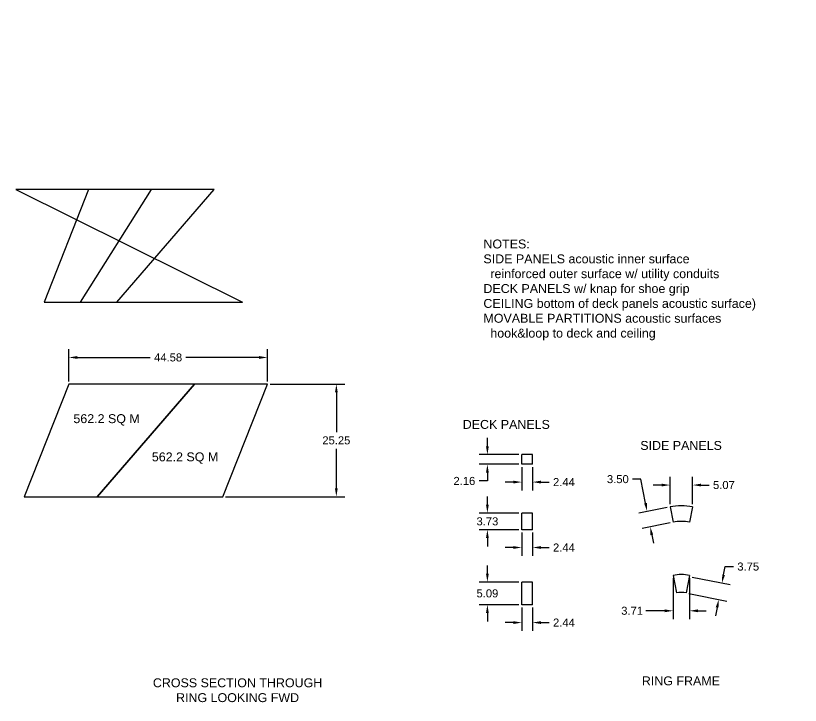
# Model space of a CAD drawing. Extents: x -551 to 377, y -175 to 369.
# Drawn here: x 175.6 to 351.7, y 124.8 to 279.5 of the extents above; entities that cross this region are included whole.
import ezdxf

# ---------------------------------------------------------------- set-up
doc = ezdxf.new("R2010")
doc.units = 0
doc.header["$LTSCALE"] = 2
doc.header["$MEASUREMENT"] = 0
doc.header["$PDMODE"] = 35
doc.linetypes.add('DASHED', pattern=[0.75, 0.5, -0.25])
doc.layers.get('0').update_dxf_attribs({"color": 2, "linetype": 'CONTINUOUS'})
doc.layers.get('DEFPOINTS').update_dxf_attribs({"color": 2, "linetype": 'CONTINUOUS'})
for name, color, linetype in [('DIM', 5, 'CONTINUOUS'), ('LANDER', 232, 'CONTINUOUS'), ('STRUCTURE', 252, 'CONTINUOUS'), ('TEXT', 5, 'CONTINUOUS'), ('VIEW', 7, 'CONTINUOUS')]:
    doc.layers.add(name, color=color, linetype=linetype)
doc.styles.get("Standard").update_dxf_attribs({"font": 'arial.ttf'})
doc.dimstyles.get("Standard").update_dxf_attribs({"dimscale": 10, "dimtxt": 0.18, "dimasz": 0.1875, "dimexe": 0.1875, "dimexo": 0.0625, "dimgap": 0.09375, "dimtad": 0, "dimtih": 1, "dimtoh": 1, "dimzin": 0, "dimtxsty": 'STANDARD', "dimcen": 0.09375, "dimazin": 3, "dimtfac": 1, "dimtdec": 4, "dimtofl": 0, "dimtmove": 0, "dimatfit": 3, "dimtolj": 1, "dimtzin": 0})

# ---------------------------------------------------------------- blocks, each defined once
blk = doc.blocks.new('LANDER-TOP-VIEW')
for p, q in [((-6.97067, 6.617117), (-6.617117, 6.97067)), ((-6.97067, 6.617117), (-6.628359, 6.274806)), ((-6.628359, 6.274806), (-6.274806, 6.628359)), ((-4.5, 4.5), (-6.622738, 6.622738)), ((-6.617117, 6.97067), (-6.274806, 6.628359)), ((-5.561369, 5.561369), (-3.739067, 4.806236)), ((-5.561369, 5.561369), (-4.806236, 3.739067)), ((5.561369, 5.561369), (3.739067, 4.806236)), ((4.5, 4.5), (6.622738, 6.622738)), ((4.5, 4.5), (6.622738, 6.622738)), ((4.5, 4.5), (6.622738, 6.622738)), ((4.5, 4.5), (6.622738, 6.622738)), ((5.561369, 5.561369), (4.806236, 3.739067)), ((6.617117, 6.97067), (6.274806, 6.628359)), ((6.617117, 6.97067), (6.274806, 6.628359)), ((6.617117, 6.97067), (6.274806, 6.628359)), ((6.617117, 6.97067), (6.274806, 6.628359)), ((6.628359, 6.274806), (6.274806, 6.628359)), ((6.628359, 6.274806), (6.274806, 6.628359)), ((6.628359, 6.274806), (6.274806, 6.628359)), ((6.628359, 6.274806), (6.274806, 6.628359)), ((6.97067, 6.617117), (6.617117, 6.97067)), ((6.97067, 6.617117), (6.617117, 6.97067)), ((6.97067, 6.617117), (6.617117, 6.97067)), ((6.97067, 6.617117), (6.617117, 6.97067)), ((6.97067, 6.617117), (6.628359, 6.274806)), ((6.97067, 6.617117), (6.628359, 6.274806)), ((6.97067, 6.617117), (6.628359, 6.274806)), ((6.97067, 6.617117), (6.628359, 6.274806)), ((-4.852341, 3.719969), (-4.759953, 3.758238)), ((-4.622731, 3.165642), (-4.852341, 3.719969)), ((-4.759953, 3.758238), (-4.530343, 3.20391)), ((-4.5, 4.5), (-4.5, -4.5)), ((-4.5, 4.5), (4.5, 4.5)), ((-3.719969, 4.852341), (-3.758238, 4.759953)), ((-3.758238, 4.759953), (-3.20391, 4.530343)), ((-3.165642, 4.622731), (-3.719969, 4.852341)), ((-3.20391, 4.530343), (-3.165642, 4.622731)), ((-3.184776, 4.576537), (-3, 4.5)), ((-2.5, 4.325), (2.59, 4.325)), ((1, 4.27059), (-1, 2.27059)), ((-1, 2.27059), (-1, 4.27059)), ((-1, 4.27059), (1, 2.27059)), ((-1, 4.27059), (1, 4.27059)), ((-1, 3.77059), (1, 3.77059)), ((-0.5, 4.27059), (-0.5, 2.27059)), ((0, 4.27059), (0, 2.27059)), ((0.5, 4.27059), (0.5, 2.27059)), ((1, 4.27059), (1, 2.27059)), ((3.184776, 4.576537), (3, 4.5)), ((3.165642, 4.622731), (3.719969, 4.852341)), ((3.20391, 4.530343), (3.165642, 4.622731)), ((3.758238, 4.759953), (3.20391, 4.530343)), ((3.719969, 4.852341), (3.758238, 4.759953)), ((4.5, 4.5), (4.5, -4.5)), ((4.759953, 3.758238), (4.530343, 3.20391)), ((4.622731, 3.165642), (4.852341, 3.719969)), ((4.852341, 3.719969), (4.759953, 3.758238)), ((-4.530343, 3.20391), (-4.622731, 3.165642)), ((-1, 3.27059), (1, 3.27059)), ((-1, 2.77059), (1, 2.77059)), ((1, 2.27059), (-1, 2.27059)), ((4.530343, 3.20391), (4.622731, 3.165642)), ((-4.622731, -3.165642), (-4.852341, -3.719969)), ((-4.759953, -3.758238), (-4.530343, -3.20391)), ((-4.530343, -3.20391), (-4.622731, -3.165642)), ((-1, -4.27059), (1, -2.27059)), ((1, -4.27059), (-1, -2.27059)), ((-1, -2.27059), (-1, -4.27059)), ((1, -2.27059), (-1, -2.27059)), ((-1, -2.77059), (1, -2.77059)), ((-1, -3.27059), (1, -3.27059)), ((-0.5, -4.27059), (-0.5, -2.27059)), ((0, -4.27059), (0, -2.27059)), ((0.5, -4.27059), (0.5, -2.27059)), ((1, -4.27059), (1, -2.27059)), ((4.530343, -3.20391), (4.622731, -3.165642)), ((4.759953, -3.758238), (4.530343, -3.20391)), ((4.622731, -3.165642), (4.852341, -3.719969)), ((-4.5, -4.5), (-6.622738, -6.622738)), ((-4.5, -4.5), (-6.622738, -6.622738)), ((-4.5, -4.5), (-6.622738, -6.622738)), ((-4.5, -4.5), (-6.622738, -6.622738)), ((-5.561369, -5.561369), (-4.806236, -3.739067)), ((-5.561369, -5.561369), (-3.739067, -4.806236)), ((-4.852341, -3.719969), (-4.759953, -3.758238)), ((-4.5, -4.5), (4.5, -4.5)), ((-3.758238, -4.759953), (-3.20391, -4.530343)), ((-3.719969, -4.852341), (-3.758238, -4.759953)), ((-3.165642, -4.622731), (-3.719969, -4.852341)), ((-3.20391, -4.530343), (-3.165642, -4.622731)), ((-3.184776, -4.576537), (-3, -4.5)), ((-2.5, -4.325), (2.59, -4.325)), ((-1, -3.77059), (1, -3.77059)), ((-1, -4.27059), (1, -4.27059)), ((3.184776, -4.576537), (3, -4.5)), ((3.20391, -4.530343), (3.165642, -4.622731)), ((3.165642, -4.622731), (3.719969, -4.852341)), ((3.758238, -4.759953), (3.20391, -4.530343)), ((3.719969, -4.852341), (3.758238, -4.759953)), ((5.561369, -5.561369), (3.739067, -4.806236)), ((4.5, -4.5), (6.622738, -6.622738)), ((4.852341, -3.719969), (4.759953, -3.758238)), ((5.561369, -5.561369), (4.806236, -3.739067)), ((-6.97067, -6.617117), (-6.628359, -6.274806)), ((-6.97067, -6.617117), (-6.628359, -6.274806)), ((-6.97067, -6.617117), (-6.628359, -6.274806)), ((-6.97067, -6.617117), (-6.628359, -6.274806)), ((-6.617117, -6.97067), (-6.97067, -6.617117)), ((-6.617117, -6.97067), (-6.97067, -6.617117)), ((-6.617117, -6.97067), (-6.97067, -6.617117)), ((-6.617117, -6.97067), (-6.97067, -6.617117)), ((-6.274806, -6.628359), (-6.628359, -6.274806)), ((-6.274806, -6.628359), (-6.628359, -6.274806)), ((-6.274806, -6.628359), (-6.628359, -6.274806)), ((-6.274806, -6.628359), (-6.628359, -6.274806)), ((-6.617117, -6.97067), (-6.274806, -6.628359)), ((-6.617117, -6.97067), (-6.274806, -6.628359)), ((-6.617117, -6.97067), (-6.274806, -6.628359)), ((-6.617117, -6.97067), (-6.274806, -6.628359)), ((6.274806, -6.628359), (6.628359, -6.274806)), ((6.617117, -6.97067), (6.274806, -6.628359)), ((6.617117, -6.97067), (6.97067, -6.617117)), ((6.97067, -6.617117), (6.628359, -6.274806))]:
    blk.add_line(p, q)
at = {"linetype": 'DASHED'}
for p, q in [((-2, 4.27059), (-1, 4.27059)), ((-2, 2.27059), (-2, 4.27059)), ((1, 4.27059), (2, 4.27059)), ((2, 4.27059), (2, 2.27059)), ((-2, 2.27059), (-1, 2.27059)), ((1, 2.27059), (2, 2.27059)), ((-2, -2.27059), (-1, -2.27059)), ((-2, -2.27059), (-2, -4.27059)), ((1, -2.27059), (2, -2.27059)), ((2, -4.27059), (2, -2.27059)), ((-2, -4.27059), (-1, -4.27059)), ((1, -4.27059), (2, -4.27059))]:
    blk.add_line(p, q, dxfattribs=at)
for points in [[(-1, 2.725), (-2.59, 2.725, -1), (-2.59, 4.325), (-2.5, 4.325)], [(2.5, 4.325), (2.59, 4.325, -1), (2.59, 2.725), (1, 2.725)], [(-1, 2.475), (-3.25, 2.475, 1), (-3.25, 0.875), (-2.07289, 0.875)], [(2.07289, 0.875), (3.25, 0.875, 1), (3.25, 2.475), (1, 2.475)], [(-1, -2.475), (-3.25, -2.475, -1), (-3.25, -0.875), (-2.07289, -0.875)], [(2.07289, -0.875), (3.25, -0.875, -1), (3.25, -2.475), (1, -2.475)], [(-1, -2.725), (-2.59, -2.725, 1), (-2.59, -4.325), (-2.5, -4.325)], [(2.5, -4.325), (2.59, -4.325, 1), (2.59, -2.725), (1, -2.725)]]:
    blk.add_lwpolyline(points, format="xyb")
for radius in [2.25, 0.75]:
    blk.add_circle((0, 0), radius)
at = {"layer": 'DIM', "char_height": 4.32, "attachment_point": 6}
for insert in [(283.591239, 148.856929), (299.931237, 148.856929), (277.048491, 143.39568), (293.388489, 143.39568), (195.932948, 142.639082), (212.272946, 142.639082), (189.3902, 137.177832), (205.730198, 137.177832), (190.340711, 129.809113), (206.680709, 129.809113), (255.775896, 129.809113), (272.115894, 129.809113), (183.797962, 124.347863), (200.13796, 124.347863), (249.233148, 124.347863), (265.573146, 124.347863)]:
    blk.add_mtext('\\A1;', dxfattribs=dict(at, insert=insert))
blk = doc.blocks.new('*D31')
at = {"color": 0, "linetype": 'BYBLOCK'}
for p, q in [((114.07417, 182.894741), (114.07417, 184.769741)), ((121.151622, 181.019741), (112.19917, 181.019741)), ((121.151622, 178.856567), (112.19917, 178.856567)), ((114.07417, 176.981567), (114.07417, 175.106567)), ((114.07417, 175.106567), (112.19917, 175.106567))]:
    blk.add_line(p, q, dxfattribs=at)
for points in [[(113.76167, 182.894741), (114.38667, 182.894741), (114.07417, 181.019741)], [(113.76167, 176.981567), (114.38667, 176.981567), (114.07417, 178.856567)]]:
    blk.add_solid(points, dxfattribs=at)
at = {"layer": 'DEFPOINTS', "color": 0, "linetype": 'BYBLOCK'}
for p in [(121.776622, 181.019741), (114.07417, 178.856567), (121.776622, 178.856567)]:
    blk.add_point(p, dxfattribs=at)
at = {"color": 0, "linetype": 'BYBLOCK', "insert": (108.909147, 175.106567), "char_height": 1.8, "attachment_point": 5}
blk.add_mtext('\\A1;2.16', dxfattribs=at)
blk = doc.blocks.new('*D39')
at = {"color": 0, "linetype": 'BYBLOCK'}
for p, q in [((48.1578, 324.886763), (64.882451, 324.886763)), ((63.007451, 323.011763), (63.007451, 314.116989)), ((63.007451, 301.509153), (63.007451, 310.403927)), ((38.151579, 299.634153), (64.882451, 299.634153))]:
    blk.add_line(p, q, dxfattribs=at)
for points in [[(62.694951, 323.011763), (63.319951, 323.011763), (63.007451, 324.886763)], [(62.694951, 301.509153), (63.319951, 301.509153), (63.007451, 299.634153)]]:
    blk.add_solid(points, dxfattribs=at)
at = {"layer": 'DEFPOINTS', "color": 0, "linetype": 'BYBLOCK'}
for p in [(47.5328, 324.886763), (37.526579, 299.634153), (63.007451, 299.634153)]:
    blk.add_point(p, dxfattribs=at)
at = {"color": 0, "linetype": 'BYBLOCK', "insert": (63.007451, 312.260458), "char_height": 1.8, "attachment_point": 5}
blk.add_mtext('\\A1;25.25', dxfattribs=at)
blk = doc.blocks.new('*D38')
at = {"color": 0, "linetype": 'BYBLOCK'}
for p, q in [((2.956762, 325.511763), (2.956762, 332.738363)), ((47.5328, 325.511763), (47.5328, 332.738363)), ((4.831762, 330.863363), (21.232179, 330.863363)), ((45.6578, 330.863363), (29.257384, 330.863363))]:
    blk.add_line(p, q, dxfattribs=at)
for points in [[(4.831762, 331.175863), (4.831762, 330.550863), (2.956762, 330.863363)], [(45.6578, 331.175863), (45.6578, 330.550863), (47.5328, 330.863363)]]:
    blk.add_solid(points, dxfattribs=at)
at = {"layer": 'DEFPOINTS', "color": 0, "linetype": 'BYBLOCK'}
for p in [(47.5328, 330.863363), (2.956762, 324.886763), (47.5328, 324.886763)]:
    blk.add_point(p, dxfattribs=at)
at = {"color": 0, "linetype": 'BYBLOCK', "insert": (25.244781, 330.863363), "char_height": 1.8, "attachment_point": 5}
blk.add_mtext('\\A1;44.58', dxfattribs=at)
blk = doc.blocks.new('*D20')
at = {"color": 0, "linetype": 'BYBLOCK'}
for p, q in [((148.500807, 175.514877), (146.625807, 175.514877)), ((149.573505, 170.121353), (148.500807, 175.514877)), ((154.454125, 169.180318), (148.100272, 167.916623)), ((155.136855, 165.747552), (148.783002, 164.483857)), ((150.987732, 163.010624), (151.35348, 161.171643))]:
    blk.add_line(p, q, dxfattribs=at)
for points in [[(149.880002, 170.182311), (149.267008, 170.060395), (149.939253, 168.282371)], [(151.294229, 163.071582), (150.681235, 162.949666), (150.621984, 164.849606)]]:
    blk.add_solid(points, dxfattribs=at)
at = {"layer": 'DEFPOINTS', "color": 0, "linetype": 'BYBLOCK'}
for p in [(155.067119, 169.302234), (155.749849, 165.869468), (150.621984, 164.849606)]:
    blk.add_point(p, dxfattribs=at)
at = {"color": 0, "linetype": 'BYBLOCK', "insert": (143.3542, 175.514877), "char_height": 1.8, "attachment_point": 5}
blk.add_mtext('\\A1;3.50', dxfattribs=at)
blk = doc.blocks.new('*D29')
at = {"color": 0, "linetype": 'BYBLOCK'}
for p, q in [((114.07417, 169.787616), (114.07417, 171.662616)), ((121.151622, 167.912616), (112.19917, 167.912616)), ((121.151622, 164.178371), (112.19917, 164.178371)), ((114.07417, 162.303371), (114.07417, 160.428371))]:
    blk.add_line(p, q, dxfattribs=at)
for points in [[(113.76167, 169.787616), (114.38667, 169.787616), (114.07417, 167.912616)], [(113.76167, 162.303371), (114.38667, 162.303371), (114.07417, 164.178371)]]:
    blk.add_solid(points, dxfattribs=at)
at = {"layer": 'DEFPOINTS', "color": 0, "linetype": 'BYBLOCK'}
for p in [(121.776622, 167.912616), (114.07417, 164.178371), (121.776622, 164.178371)]:
    blk.add_point(p, dxfattribs=at)
at = {"color": 0, "linetype": 'BYBLOCK', "insert": (114.07417, 166.045493), "char_height": 1.8, "attachment_point": 5}
blk.add_mtext('\\A1;3.73', dxfattribs=at)
blk = doc.blocks.new('*D30')
at = {"color": 0, "linetype": 'BYBLOCK'}
for p, q in [((121.776622, 163.553371), (121.776622, 158.308209)), ((124.216622, 163.553371), (124.216622, 158.308209)), ((119.901622, 160.183209), (118.026622, 160.183209)), ((126.091622, 160.183209), (127.966622, 160.183209))]:
    blk.add_line(p, q, dxfattribs=at)
for points in [[(119.901622, 160.495709), (119.901622, 159.870709), (121.776622, 160.183209)], [(126.091622, 160.495709), (126.091622, 159.870709), (124.216622, 160.183209)]]:
    blk.add_solid(points, dxfattribs=at)
at = {"layer": 'DEFPOINTS', "color": 0, "linetype": 'BYBLOCK'}
for p in [(121.776622, 164.178371), (124.216622, 164.178371), (124.216622, 160.183209)]:
    blk.add_point(p, dxfattribs=at)
at = {"color": 0, "linetype": 'BYBLOCK', "insert": (131.253576, 160.183209), "char_height": 1.8, "attachment_point": 5}
blk.add_mtext('\\A1;2.44', dxfattribs=at)
blk = doc.blocks.new('*D21')
at = {"color": 0, "linetype": 'BYBLOCK'}
for p, q in [((167.097773, 154.059775), (167.463614, 155.898739)), ((167.463614, 155.898739), (169.338614, 155.898739)), ((160.020774, 153.555919), (168.570896, 151.854972)), ((159.289093, 149.877993), (167.839216, 148.177045)), ((165.634412, 146.703922), (165.268572, 144.864959))]:
    blk.add_line(p, q, dxfattribs=at)
for points in [[(166.791279, 154.120749), (167.404267, 153.998802), (166.731933, 152.220812)], [(165.327918, 146.764896), (165.940906, 146.642949), (166.000252, 148.542886)]]:
    blk.add_solid(points, dxfattribs=at)
at = {"layer": 'DEFPOINTS', "color": 0, "linetype": 'BYBLOCK'}
for p in [(159.407786, 153.677866), (158.676106, 149.999939), (166.000252, 148.542886)]:
    blk.add_point(p, dxfattribs=at)
at = {"color": 0, "linetype": 'BYBLOCK', "insert": (172.620043, 155.898739), "char_height": 1.8, "attachment_point": 5}
blk.add_mtext('\\A1;3.75', dxfattribs=at)
blk = doc.blocks.new('*D23')
at = {"color": 0, "linetype": 'BYBLOCK'}
for p, q in [((114.07417, 154.300146), (114.07417, 156.175146)), ((121.151622, 152.425146), (112.19917, 152.425146)), ((121.151622, 147.33357), (112.19917, 147.33357)), ((114.07417, 145.45857), (114.07417, 143.58357))]:
    blk.add_line(p, q, dxfattribs=at)
for points in [[(113.76167, 154.300146), (114.38667, 154.300146), (114.07417, 152.425146)], [(113.76167, 145.45857), (114.38667, 145.45857), (114.07417, 147.33357)]]:
    blk.add_solid(points, dxfattribs=at)
at = {"layer": 'DEFPOINTS', "color": 0, "linetype": 'BYBLOCK'}
for p in [(121.776622, 152.425146), (114.07417, 147.33357), (121.776622, 147.33357)]:
    blk.add_point(p, dxfattribs=at)
at = {"color": 0, "linetype": 'BYBLOCK', "insert": (114.07417, 149.879358), "char_height": 1.8, "attachment_point": 5}
blk.add_mtext('\\A1;5.09', dxfattribs=at)
blk = doc.blocks.new('*D24')
at = {"color": 0, "linetype": 'BYBLOCK'}
for p, q in [((121.776622, 146.70857), (121.776622, 141.463408)), ((124.216622, 146.70857), (124.216622, 141.463408)), ((119.901622, 143.338408), (118.026622, 143.338408)), ((126.091622, 143.338408), (127.966622, 143.338408))]:
    blk.add_line(p, q, dxfattribs=at)
for points in [[(119.901622, 143.650908), (119.901622, 143.025908), (121.776622, 143.338408)], [(126.091622, 143.650908), (126.091622, 143.025908), (124.216622, 143.338408)]]:
    blk.add_solid(points, dxfattribs=at)
at = {"layer": 'DEFPOINTS', "color": 0, "linetype": 'BYBLOCK'}
for p in [(121.776622, 147.33357), (124.216622, 147.33357), (124.216622, 143.338408)]:
    blk.add_point(p, dxfattribs=at)
at = {"color": 0, "linetype": 'BYBLOCK', "insert": (131.253576, 143.338408), "char_height": 1.8, "attachment_point": 5}
blk.add_mtext('\\A1;2.44', dxfattribs=at)
blk = doc.blocks.new('*D22')
at = {"color": 0, "linetype": 'BYBLOCK'}
for p, q in [((155.749833, 153.298154), (155.749603, 144.105541)), ((159.456549, 153.298061), (159.456319, 144.105448)), ((153.87465, 145.980587), (149.655979, 145.980693)), ((161.331366, 145.980401), (163.206366, 145.980354))]:
    blk.add_line(p, q, dxfattribs=at)
for points in [[(153.874658, 146.293087), (153.874642, 145.668087), (155.74965, 145.980541)], [(161.331374, 146.292901), (161.331358, 145.667901), (159.456366, 145.980448)]]:
    blk.add_solid(points, dxfattribs=at)
at = {"layer": 'DEFPOINTS', "color": 0, "linetype": 'BYBLOCK'}
for p in [(155.749849, 153.923154), (159.456565, 153.923061), (159.456366, 145.980448)]:
    blk.add_point(p, dxfattribs=at)
at = {"color": 0, "linetype": 'BYBLOCK', "insert": (146.555041, 145.980693), "char_height": 1.8, "attachment_point": 5}
blk.add_mtext('\\A1;3.71', dxfattribs=at)
blk = doc.blocks.new('*D19')
at = {"color": 0, "linetype": 'BYBLOCK'}
for p, q in [((155.067134, 169.927234), (155.067288, 176.071333)), ((160.139483, 169.927107), (160.139636, 176.071206)), ((153.192241, 174.19638), (151.317241, 174.196427)), ((162.014589, 174.196159), (163.889589, 174.196112))]:
    blk.add_line(p, q, dxfattribs=at)
for points in [[(153.192249, 174.50888), (153.192233, 173.88388), (155.067241, 174.196333)], [(162.014597, 174.508659), (162.014581, 173.883659), (160.139589, 174.196206)]]:
    blk.add_solid(points, dxfattribs=at)
at = {"layer": 'DEFPOINTS', "color": 0, "linetype": 'BYBLOCK'}
for p in [(160.139589, 174.196206), (155.067119, 169.302234), (160.139467, 169.302107)]:
    blk.add_point(p, dxfattribs=at)
at = {"color": 0, "linetype": 'BYBLOCK', "insert": (167.164879, 174.196112), "char_height": 1.8, "attachment_point": 5}
blk.add_mtext('\\A1;5.07', dxfattribs=at)
blk = doc.blocks.new('*D32')
at = {"color": 0, "linetype": 'BYBLOCK'}
for p, q in [((121.776622, 178.231567), (121.776622, 172.986405)), ((124.216622, 178.231567), (124.216622, 172.986405)), ((119.901622, 174.861405), (118.026622, 174.861405)), ((126.091622, 174.861405), (127.966622, 174.861405))]:
    blk.add_line(p, q, dxfattribs=at)
for points in [[(119.901622, 175.173905), (119.901622, 174.548905), (121.776622, 174.861405)], [(126.091622, 175.173905), (126.091622, 174.548905), (124.216622, 174.861405)]]:
    blk.add_solid(points, dxfattribs=at)
at = {"layer": 'DEFPOINTS', "color": 0, "linetype": 'BYBLOCK'}
for p in [(121.776622, 178.856567), (124.216622, 178.856567), (124.216622, 174.861405)]:
    blk.add_point(p, dxfattribs=at)
at = {"color": 0, "linetype": 'BYBLOCK', "insert": (131.253576, 174.861405), "char_height": 1.8, "attachment_point": 5}
blk.add_mtext('\\A1;2.44', dxfattribs=at)

msp = doc.modelspace()

# ---------------------------------------------------------------- linework, layer by layer
for p, q in [((175.577897, 240.503729), (226.518963, 215.251118)), ((190.12855, 215.251118), (206.05154, 240.503729))]:
    msp.add_line(p, q)
at = {"layer": 'STRUCTURE'}
for p, q in [((291.603401, 181.019741), (289.163401, 181.019741)), ((289.163401, 178.856567), (289.163401, 181.019741)), ((291.603401, 178.856567), (291.603401, 181.019741)), ((291.603401, 178.856567), (289.163401, 178.856567)), ((322.453898, 169.302234), (323.136628, 165.869468)), ((327.526246, 169.302107), (326.843345, 165.869375)), ((291.603401, 167.912616), (289.163401, 167.912616)), ((289.163401, 164.178371), (289.163401, 167.912616)), ((291.603401, 164.178371), (291.603401, 167.912616)), ((291.603401, 164.178371), (289.163401, 164.178371)), ((323.136628, 153.923154), (323.916892, 149.999993)), ((326.843345, 153.923061), (326.062885, 149.999939)), ((289.163401, 147.33357), (289.163401, 152.425146)), ((291.603401, 152.425146), (289.163401, 152.425146)), ((291.603401, 147.33357), (291.603401, 152.425146)), ((291.603401, 147.33357), (289.163401, 147.33357))]:
    msp.add_line(p, q, dxfattribs=at)
for centre, radius in [((324.989753, 156.551962), 13), ((324.989753, 156.551962), 9.5), ((324.989753, 144.605647), 9.5), ((324.989753, 144.605647), 5.5)]:
    msp.add_arc(centre, radius, 78.748567, 101.248567, dxfattribs=at)
at = {"layer": 'VIEW'}
for p, q in [((191.949146, 240.503729), (175.577897, 240.503729)), ((198.314174, 215.251118), (226.518963, 215.251118))]:
    msp.add_line(p, q, dxfattribs=at)
for points in [[(191.949146, 240.503729), (181.942925, 215.251118), (198.314174, 215.251118), (220.153935, 240.503729)], [(187.503581, 196.841221), (177.49736, 171.58861), (193.868609, 171.58861), (215.708369, 196.841221)], [(222.073398, 171.58861), (232.079619, 196.841221), (215.708369, 196.841221), (193.868609, 171.58861)]]:
    msp.add_lwpolyline(points, close=True, dxfattribs=at)

# ---------------------------------------------------------------- block references
at = {"layer": 'LANDER', "xscale": -1, "rotation": 270}
msp.add_blockref('LANDER-TOP-VIEW', (202.842881, -20.428238), dxfattribs=at)

# ---------------------------------------------------------------- texts
for p in [(188.528708, 188.089659), (206.14391, 179.518143)]:
    msp.add_text('562.2 SQ M', height=2).set_placement(p)
at = {"layer": 'TEXT'}
for s, p in [('DECK PANELS', (275.924225, 186.80014)), ('SIDE PANELS', (315.775312, 182.079625)), ('RING FRAME', (316.130798, 129.262743))]:
    msp.add_text(s, height=2, dxfattribs=at).set_placement(p)
at = {"layer": 'TEXT', "char_height": 2}
for s, insert, width, attachment_point in [('NOTES:\\PSIDE PANELS acoustic inner surface\\P  reinforced outer surface w/ utility conduits\\PDECK PANELS w/ knap for shoe grip\\PCEILING bottom of deck panels acoustic surface)\\PMOVABLE PARTITIONS acoustic surfaces\\P  hook&loop to deck and ceiling\\P   ', (280.570307, 229.283786), 200, 1), ('CROSS SECTION THROUGH RING LOOKING FWD', (225.384054, 128.150886), 40.29, 5)]:
    msp.add_mtext(s, dxfattribs=dict(at, insert=insert, width=width, attachment_point=attachment_point))

# ---------------------------------------------------------------- dimensions: what is measured, and where the dimension line sits
dim = msp.add_linear_dim(base=(232.079619, 202.81782), p1=(187.503581, 196.841221), p2=(232.079619, 196.841221), dimstyle='STANDARD')
dim.commit()
dim.dimension.update_dxf_attribs({"geometry": '*D38', "text_midpoint": (209.7916, 202.81782), "insert": (184.546819, -128.045542)})
dim = msp.add_linear_dim(base=(247.55427, 171.58861), p1=(232.079619, 196.841221), p2=(222.073398, 171.58861), angle=90, dimstyle='STANDARD')
dim.commit()
dim.dimension.update_dxf_attribs({"geometry": '*D39', "text_midpoint": (247.55427, 184.214916), "insert": (184.546819, -128.045542)})
at = {"layer": 'DIM'}
for base, p1, p2, picture, middle in [((281.46095, 178.856567), (289.163401, 181.019741), (289.163401, 178.856567), '*D31', (276.295926, 175.106567)), ((281.46095, 164.178371), (289.163401, 167.912616), (289.163401, 164.178371), '*D29', (281.46095, 166.045493)), ((281.46095, 147.33357), (289.163401, 152.425146), (289.163401, 147.33357), '*D23', (281.46095, 149.879358))]:
    dim = msp.add_linear_dim(base=base, p1=p1, p2=p2, angle=90, dimstyle='STANDARD', dxfattribs=at)
    dim.commit()
    dim.dimension.update_dxf_attribs({"geometry": picture, "text_midpoint": middle, "insert": (167.38678, 0)})
for base, p1, p2, picture, middle in [((291.603401, 174.861405), (289.163401, 178.856567), (291.603401, 178.856567), '*D32', (298.640356, 174.861405)), ((291.603401, 160.183209), (289.163401, 164.178371), (291.603401, 164.178371), '*D30', (298.640356, 160.183209)), ((291.603401, 143.338408), (289.163401, 147.33357), (291.603401, 147.33357), '*D24', (298.640356, 143.338408))]:
    dim = msp.add_linear_dim(base=base, p1=p1, p2=p2, dimstyle='STANDARD', dxfattribs=at)
    dim.commit()
    dim.dimension.update_dxf_attribs({"geometry": picture, "text_midpoint": middle, "insert": (167.38678, 0)})
for base, p1, p2, angle, picture, middle in [((318.008763, 164.849606), (322.453898, 169.302234), (323.136628, 165.869468), 281.24856122, '*D20', (310.74098, 175.514877)), ((333.387032, 148.542886), (326.794566, 153.677866), (326.062885, 149.999939), 258.74856391, '*D21', (340.006822, 155.898739)), ((326.843146, 145.980448), (323.136628, 153.923154), (326.843345, 153.923061), 359.99856247, '*D22', (313.941821, 145.980693))]:
    dim = msp.add_linear_dim(base=base, p1=p1, p2=p2, angle=angle, dimstyle='STANDARD', dxfattribs=at)
    dim.commit()
    dim.dimension.update_dxf_attribs({"geometry": picture, "text_midpoint": middle, "dimtype": 129, "insert": (167.38678, 0)})
dim = msp.add_aligned_dim(p1=(322.453898, 169.302234), p2=(327.526246, 169.302107), distance=4.894099, dimstyle='STANDARD', dxfattribs=at)
dim.commit()
dim.dimension.update_dxf_attribs({"geometry": '*D19', "text_midpoint": (334.551659, 174.196112), "insert": (167.38678, 0)})

doc.saveas('drawing.dxf')
